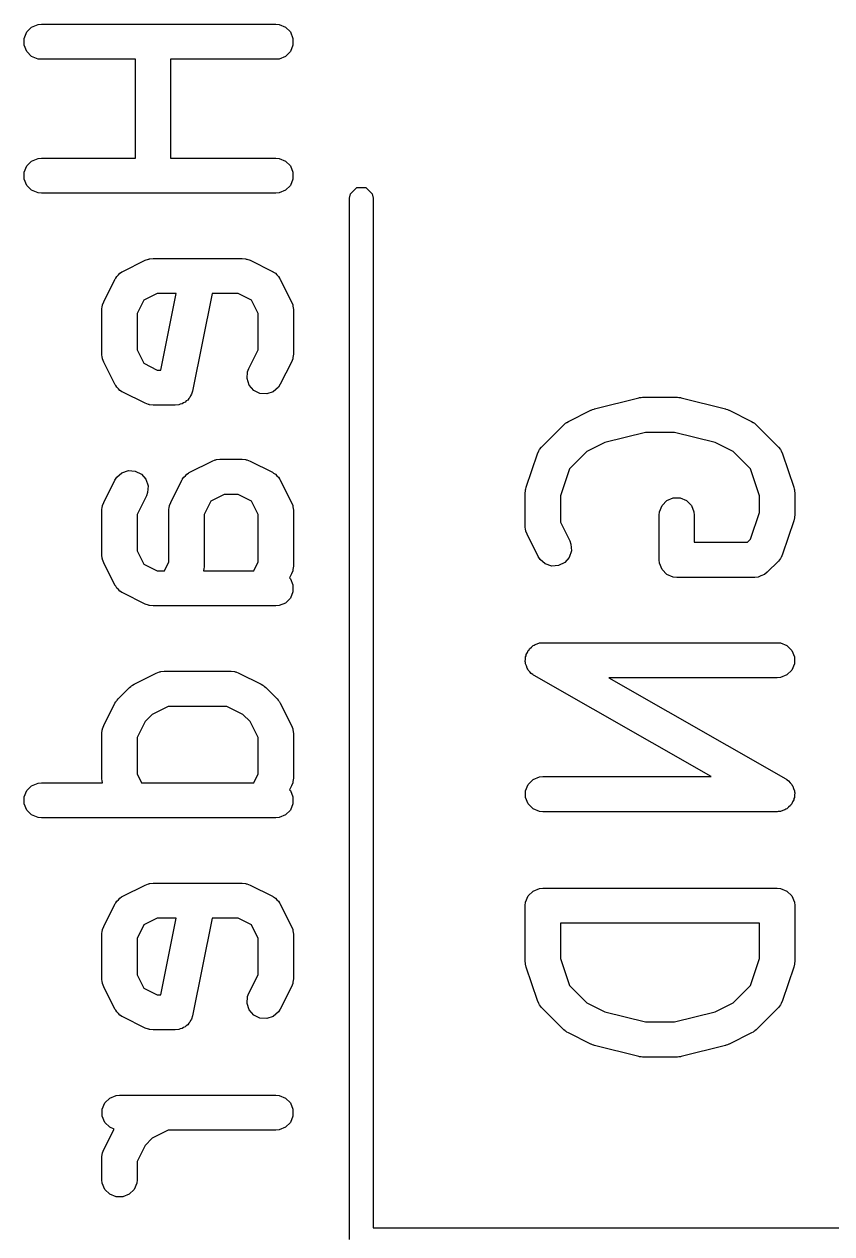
# Model space of a CAD drawing. Header units: inches. Extents: x 0.47 to 2.28, y -2.25 to -0.47.
# Drawn here: x 0.9684 to 1.1041, y -1.749 to -1.5457 of the extents above; entities that cross this region are included whole.
import ezdxf

# ---------------------------------------------------------------- set-up
doc = ezdxf.new("R2010")
doc.units = ezdxf.units.IN
doc.header["$MEASUREMENT"] = 0
doc.layers.add('B.Silkscreen', color=31, linetype='CONTINUOUS', true_color=0xe8b2a7)

msp = doc.modelspace()

# ---------------------------------------------------------------- linework, layer by layer
at = {"layer": 'B.Silkscreen', "linetype": 'CONTINUOUS'}
for p, q in [((0.9688, -1.54705), (0.96961, -1.54624)), ((0.96961, -1.54624), (0.97068, -1.5458)), ((0.97068, -1.5458), (0.97125, -1.54574)), ((0.97125, -1.54574), (1.01062, -1.54574)), ((1.01062, -1.54574), (1.0112, -1.5458)), ((1.0112, -1.5458), (1.01226, -1.54624)), ((1.01226, -1.54624), (1.01308, -1.54705)), ((0.96836, -1.54812), (0.9688, -1.54705)), ((0.96836, -1.54927), (0.96836, -1.54812)), ((1.01308, -1.54705), (1.01352, -1.54812)), ((1.01352, -1.54812), (1.01352, -1.54927)), ((0.9688, -1.55033), (0.96836, -1.54927)), ((0.96961, -1.55115), (0.9688, -1.55033)), ((1.01308, -1.55033), (1.01226, -1.55115)), ((1.01352, -1.54927), (1.01308, -1.55033)), ((0.97068, -1.55159), (0.96961, -1.55115)), ((0.97125, -1.55164), (0.97068, -1.55159)), ((0.98705, -1.55164), (0.97125, -1.55164)), ((0.98705, -1.56824), (0.98705, -1.55164)), ((1.01062, -1.55164), (0.99295, -1.55164)), ((0.99295, -1.55164), (0.99295, -1.56824)), ((1.0112, -1.55159), (1.01062, -1.55164)), ((1.01226, -1.55115), (1.0112, -1.55159)), ((0.9688, -1.56955), (0.96961, -1.56873)), ((0.96961, -1.56873), (0.97068, -1.56829)), ((0.97068, -1.56829), (0.97125, -1.56824)), ((0.97125, -1.56824), (0.98705, -1.56824)), ((0.99295, -1.56824), (1.01062, -1.56824)), ((1.01062, -1.56824), (1.0112, -1.56829)), ((1.0112, -1.56829), (1.01226, -1.56873)), ((1.01226, -1.56873), (1.01308, -1.56955)), ((0.96836, -1.57061), (0.9688, -1.56955)), ((0.96836, -1.57177), (0.96836, -1.57061)), ((1.01308, -1.56955), (1.01352, -1.57061)), ((1.01352, -1.57061), (1.01352, -1.57177)), ((0.9688, -1.57283), (0.96836, -1.57177)), ((0.96961, -1.57364), (0.9688, -1.57283)), ((1.01308, -1.57283), (1.01226, -1.57364)), ((1.01352, -1.57177), (1.01308, -1.57283)), ((1.02318, -1.57425), (1.02425, -1.57318)), ((1.02425, -1.57318), (1.02575, -1.57318)), ((1.02575, -1.57318), (1.02682, -1.57425)), ((0.97068, -1.57409), (0.96961, -1.57364)), ((0.97125, -1.57414), (0.97068, -1.57409)), ((1.01062, -1.57414), (0.97125, -1.57414)), ((1.0112, -1.57409), (1.01062, -1.57414)), ((1.01226, -1.57364), (1.0112, -1.57409)), ((1.02303, -1.575), (1.02318, -1.57425)), ((1.02303, -1.75), (1.02303, -1.575)), ((1.02682, -1.57425), (1.02697, -1.575)), ((1.02697, -1.575), (1.02697, -1.74803)), ((0.98493, -1.5873), (0.98868, -1.58542)), ((0.98868, -1.58542), (0.98922, -1.58521)), ((0.98922, -1.58521), (0.98933, -1.58521)), ((0.98933, -1.58521), (0.98942, -1.58517)), ((0.98942, -1.58517), (0.99, -1.58511)), ((0.99, -1.58511), (1.005, -1.58511)), ((1.005, -1.58511), (1.00557, -1.58517)), ((1.00557, -1.58517), (1.00567, -1.58521)), ((1.00567, -1.58521), (1.00578, -1.58521)), ((1.00578, -1.58521), (1.00632, -1.58542)), ((1.00632, -1.58542), (1.01007, -1.5873)), ((0.98444, -1.5876), (0.98473, -1.58742)), ((0.98473, -1.58742), (0.98479, -1.58737)), ((0.98479, -1.58737), (0.98483, -1.58736)), ((0.98483, -1.58736), (0.98493, -1.5873)), ((1.01007, -1.5873), (1.01016, -1.58736)), ((1.01016, -1.58736), (1.01021, -1.58737)), ((1.01021, -1.58737), (1.01027, -1.58742)), ((1.01027, -1.58742), (1.01056, -1.5876)), ((0.98174, -1.59237), (0.98361, -1.58862)), ((0.98361, -1.58862), (0.98367, -1.58852)), ((0.98367, -1.58852), (0.98369, -1.58847)), ((0.98369, -1.58847), (0.98373, -1.58842)), ((0.98373, -1.58842), (0.98392, -1.58813)), ((0.98392, -1.58813), (0.9842, -1.58788)), ((0.9842, -1.58788), (0.98444, -1.5876)), ((1.01056, -1.5876), (1.0108, -1.58788)), ((1.0108, -1.58788), (1.01108, -1.58813)), ((1.01108, -1.58813), (1.01126, -1.58842)), ((1.01126, -1.58842), (1.01131, -1.58847)), ((1.01131, -1.58847), (1.01133, -1.58852)), ((1.01133, -1.58852), (1.01139, -1.58862)), ((1.01139, -1.58862), (1.01326, -1.59237)), ((0.9907, -1.59101), (0.98845, -1.59214)), ((0.9939, -1.59101), (0.9907, -1.59101)), ((0.99133, -1.60386), (0.9939, -1.59101)), ((0.99992, -1.59101), (0.99665, -1.60739)), ((1.0043, -1.59101), (0.99992, -1.59101)), ((1.00655, -1.59214), (1.0043, -1.59101)), ((0.98142, -1.59369), (0.98148, -1.59311)), ((0.98142, -1.60119), (0.98142, -1.59369)), ((0.98148, -1.59311), (0.98152, -1.59301)), ((0.98152, -1.59301), (0.98153, -1.59291)), ((0.98153, -1.59291), (0.98174, -1.59237)), ((0.98845, -1.59214), (0.98733, -1.59438)), ((1.00767, -1.59438), (1.00655, -1.59214)), ((1.01326, -1.59237), (1.01347, -1.59291)), ((1.01347, -1.59291), (1.01348, -1.59301)), ((1.01348, -1.59301), (1.01352, -1.59311)), ((1.01352, -1.59311), (1.01358, -1.59369)), ((1.01358, -1.59369), (1.01358, -1.60119)), ((0.98733, -1.59438), (0.98733, -1.60049)), ((1.00767, -1.60049), (1.00767, -1.59438)), ((0.98148, -1.60176), (0.98142, -1.60119)), ((0.98152, -1.60186), (0.98148, -1.60176)), ((0.98733, -1.60049), (0.98845, -1.60273)), ((1.00611, -1.60361), (1.00767, -1.60049)), ((1.01352, -1.60176), (1.01348, -1.60186)), ((1.01358, -1.60119), (1.01352, -1.60176)), ((0.98153, -1.60197), (0.98152, -1.60186)), ((0.98174, -1.60251), (0.98153, -1.60197)), ((0.98361, -1.60626), (0.98174, -1.60251)), ((0.98845, -1.60273), (0.9907, -1.60386)), ((1.0059, -1.60416), (1.00611, -1.60361)), ((1.01326, -1.60251), (1.01139, -1.60626)), ((1.01347, -1.60197), (1.01326, -1.60251)), ((1.01348, -1.60186), (1.01347, -1.60197)), ((0.9907, -1.60386), (0.99133, -1.60386)), ((1.00582, -1.6053), (1.0059, -1.60416)), ((1.00618, -1.6064), (1.00582, -1.6053)), ((0.98367, -1.60635), (0.98361, -1.60626)), ((0.98369, -1.6064), (0.98367, -1.60635)), ((0.98373, -1.60645), (0.98369, -1.6064)), ((0.98392, -1.60675), (0.98373, -1.60645)), ((0.9842, -1.60699), (0.98392, -1.60675)), ((0.98444, -1.60727), (0.9842, -1.60699)), ((0.98473, -1.60745), (0.98444, -1.60727)), ((0.98479, -1.6075), (0.98473, -1.60745)), ((0.98483, -1.60752), (0.98479, -1.6075)), ((0.98493, -1.60758), (0.98483, -1.60752)), ((0.98868, -1.60945), (0.98493, -1.60758)), ((0.99665, -1.60739), (0.99648, -1.60794)), ((1.00694, -1.60727), (1.00618, -1.6064)), ((1.00797, -1.60778), (1.00694, -1.60727)), ((1.00912, -1.60786), (1.00797, -1.60778)), ((1.01021, -1.6075), (1.00912, -1.60786)), ((1.01108, -1.60675), (1.01021, -1.6075)), ((1.01139, -1.60626), (1.01108, -1.60675)), ((0.98922, -1.60966), (0.98868, -1.60945)), ((0.98933, -1.60967), (0.98922, -1.60966)), ((0.98942, -1.60971), (0.98933, -1.60967)), ((0.99, -1.60976), (0.98942, -1.60971)), ((0.99375, -1.60976), (0.99, -1.60976)), ((0.99433, -1.60971), (0.99375, -1.60976)), ((0.99375, -1.60976), (0.99375, -1.60976)), ((0.99459, -1.6096), (0.99433, -1.60971)), ((0.99488, -1.60954), (0.99459, -1.6096)), ((0.99512, -1.60938), (0.99488, -1.60954)), ((0.99539, -1.60926), (0.99512, -1.60938)), ((0.99559, -1.60906), (0.99539, -1.60926)), ((0.99584, -1.6089), (0.99559, -1.60906)), ((0.996, -1.60866), (0.99584, -1.6089)), ((0.99621, -1.60845), (0.996, -1.60866)), ((0.99632, -1.60818), (0.99621, -1.60845)), ((0.99648, -1.60794), (0.99632, -1.60818)), ((1.06416, -1.61039), (1.07166, -1.60852)), ((1.07166, -1.60852), (1.07176, -1.6085)), ((1.07176, -1.6085), (1.0718, -1.60849)), ((1.0718, -1.60849), (1.07202, -1.60847)), ((1.07202, -1.60847), (1.07223, -1.60844)), ((1.07223, -1.60844), (1.07228, -1.60844)), ((1.07228, -1.60844), (1.07238, -1.60843)), ((1.07238, -1.60843), (1.078, -1.60843)), ((1.078, -1.60843), (1.0781, -1.60844)), ((1.0781, -1.60844), (1.07815, -1.60844)), ((1.07815, -1.60844), (1.07836, -1.60847)), ((1.07836, -1.60847), (1.07858, -1.60849)), ((1.07858, -1.60849), (1.07862, -1.6085)), ((1.07862, -1.6085), (1.07872, -1.60852)), ((1.07872, -1.60852), (1.08622, -1.61039)), ((1.05981, -1.61249), (1.06356, -1.61062)), ((1.06356, -1.61062), (1.0636, -1.6106)), ((1.0636, -1.6106), (1.06362, -1.61059)), ((1.06362, -1.61059), (1.06386, -1.6105)), ((1.06386, -1.6105), (1.0641, -1.61041)), ((1.0641, -1.61041), (1.06412, -1.61041)), ((1.06412, -1.61041), (1.06416, -1.61039)), ((1.08622, -1.61039), (1.08626, -1.61041)), ((1.08626, -1.61041), (1.08628, -1.61041)), ((1.08628, -1.61041), (1.08652, -1.6105)), ((1.08652, -1.6105), (1.08676, -1.61059)), ((1.08676, -1.61059), (1.08678, -1.6106)), ((1.08678, -1.6106), (1.08682, -1.61062)), ((1.08682, -1.61062), (1.09057, -1.61249)), ((1.05529, -1.6168), (1.05904, -1.61305)), ((1.05904, -1.61305), (1.05927, -1.61286)), ((1.05927, -1.61286), (1.05932, -1.6128)), ((1.05932, -1.6128), (1.05941, -1.61275)), ((1.05941, -1.61275), (1.05949, -1.61268)), ((1.05949, -1.61268), (1.05956, -1.61265)), ((1.05956, -1.61265), (1.05981, -1.61249)), ((1.09057, -1.61249), (1.09082, -1.61265)), ((1.09082, -1.61265), (1.09089, -1.61268)), ((1.09089, -1.61268), (1.09097, -1.61275)), ((1.09097, -1.61275), (1.09106, -1.6128)), ((1.09106, -1.6128), (1.09111, -1.61286)), ((1.09111, -1.61286), (1.09134, -1.61305)), ((1.09134, -1.61305), (1.09509, -1.6168)), ((1.06591, -1.61604), (1.06288, -1.61756)), ((1.07274, -1.61434), (1.06591, -1.61604)), ((1.07764, -1.61434), (1.07274, -1.61434)), ((1.08447, -1.61604), (1.07764, -1.61434)), ((1.0875, -1.61756), (1.08447, -1.61604)), ((1.0527, -1.62357), (1.05458, -1.61795)), ((1.05458, -1.61795), (1.05481, -1.61742)), ((1.05481, -1.61742), (1.05488, -1.61734)), ((1.05488, -1.61734), (1.05492, -1.61724)), ((1.05492, -1.61724), (1.05529, -1.6168)), ((1.06288, -1.61756), (1.05996, -1.62048)), ((1.09042, -1.62048), (1.0875, -1.61756)), ((1.09509, -1.6168), (1.09546, -1.61724)), ((1.09546, -1.61724), (1.0955, -1.61734)), ((1.0955, -1.61734), (1.09557, -1.61742)), ((1.09557, -1.61742), (1.0958, -1.61795)), ((1.0958, -1.61795), (1.09768, -1.62357)), ((0.99618, -1.62104), (0.99993, -1.61917)), ((0.99993, -1.61917), (1.00047, -1.61896)), ((1.00047, -1.61896), (1.00057, -1.61895)), ((1.00057, -1.61895), (1.00067, -1.61891)), ((1.00067, -1.61891), (1.00125, -1.61886)), ((1.00125, -1.61886), (1.005, -1.61886)), ((1.005, -1.61886), (1.00557, -1.61891)), ((1.00557, -1.61891), (1.00567, -1.61895)), ((1.00567, -1.61895), (1.00578, -1.61896)), ((1.00578, -1.61896), (1.00632, -1.61917)), ((1.00632, -1.61917), (1.01007, -1.62104)), ((0.98361, -1.62236), (0.98392, -1.62187)), ((0.98392, -1.62187), (0.98479, -1.62112)), ((0.98479, -1.62112), (0.98588, -1.62075)), ((0.98588, -1.62075), (0.98703, -1.62083)), ((0.98703, -1.62083), (0.98806, -1.62135)), ((0.98806, -1.62135), (0.98882, -1.62222)), ((0.99498, -1.62216), (0.99517, -1.62187)), ((0.99517, -1.62187), (0.99545, -1.62163)), ((0.99545, -1.62163), (0.99569, -1.62135)), ((0.99569, -1.62135), (0.99598, -1.62117)), ((0.99598, -1.62117), (0.99604, -1.62112)), ((0.99604, -1.62112), (0.99608, -1.6211)), ((0.99608, -1.6211), (0.99618, -1.62104)), ((1.01007, -1.62104), (1.01016, -1.6211)), ((1.01016, -1.6211), (1.01021, -1.62112)), ((1.01021, -1.62112), (1.01027, -1.62117)), ((1.01027, -1.62117), (1.01056, -1.62135)), ((1.01056, -1.62135), (1.0108, -1.62163)), ((1.0108, -1.62163), (1.01108, -1.62187)), ((1.01108, -1.62187), (1.01126, -1.62216)), ((1.05996, -1.62048), (1.05846, -1.62499)), ((1.09192, -1.62499), (1.09042, -1.62048)), ((0.98174, -1.62611), (0.98361, -1.62236)), ((0.98882, -1.62222), (0.98918, -1.62331)), ((0.98918, -1.62331), (0.9891, -1.62446)), ((0.99298, -1.62611), (0.99486, -1.62236)), ((0.99486, -1.62236), (0.99492, -1.62227)), ((0.99492, -1.62227), (0.99493, -1.62222)), ((0.99493, -1.62222), (0.99498, -1.62216)), ((1.01126, -1.62216), (1.01131, -1.62222)), ((1.01131, -1.62222), (1.01133, -1.62227)), ((1.01133, -1.62227), (1.01139, -1.62236)), ((1.01139, -1.62236), (1.01326, -1.62611)), ((1.05258, -1.62414), (1.0526, -1.62404)), ((1.05258, -1.62422), (1.05258, -1.62414)), ((1.0526, -1.62404), (1.05261, -1.62393)), ((1.05261, -1.62393), (1.05264, -1.62386)), ((1.05264, -1.62386), (1.0527, -1.62357)), ((1.09768, -1.62357), (1.09774, -1.62386)), ((1.09774, -1.62386), (1.09777, -1.62393)), ((1.09777, -1.62393), (1.09778, -1.62404)), ((1.09778, -1.62404), (1.0978, -1.62414)), ((1.0978, -1.62414), (1.0978, -1.62422)), ((0.98153, -1.62665), (0.98174, -1.62611)), ((0.98889, -1.625), (0.98733, -1.62813)), ((0.9891, -1.62446), (0.98889, -1.625)), ((0.99278, -1.62665), (0.99298, -1.62611)), ((0.9997, -1.62588), (0.99858, -1.62813)), ((1.00195, -1.62476), (0.9997, -1.62588)), ((1.0043, -1.62476), (1.00195, -1.62476)), ((1.00655, -1.62588), (1.0043, -1.62476)), ((1.00767, -1.62813), (1.00655, -1.62588)), ((1.01326, -1.62611), (1.01347, -1.62665)), ((1.05255, -1.62451), (1.05258, -1.62422)), ((1.05255, -1.63013), (1.05255, -1.62451)), ((1.05846, -1.62499), (1.05846, -1.62943)), ((1.07555, -1.62662), (1.07636, -1.6258)), ((1.07636, -1.6258), (1.07743, -1.62536)), ((1.07743, -1.62536), (1.07858, -1.62536)), ((1.07858, -1.62536), (1.07964, -1.6258)), ((1.07964, -1.6258), (1.08046, -1.62662)), ((1.09192, -1.62778), (1.09192, -1.62499)), ((1.0978, -1.62422), (1.09783, -1.62451)), ((1.09783, -1.62451), (1.09783, -1.62826)), ((0.98142, -1.62743), (0.98148, -1.62686)), ((0.98142, -1.63493), (0.98142, -1.62743)), ((0.98148, -1.62686), (0.98152, -1.62676)), ((0.98152, -1.62676), (0.98153, -1.62665)), ((0.98733, -1.62813), (0.98733, -1.63423)), ((0.99267, -1.62743), (0.99273, -1.62686)), ((0.99267, -1.63611), (0.99267, -1.62743)), ((0.99273, -1.62686), (0.99277, -1.62676)), ((0.99277, -1.62676), (0.99278, -1.62665)), ((0.99858, -1.62813), (0.99858, -1.63681)), ((1.00767, -1.63611), (1.00767, -1.62813)), ((1.01347, -1.62665), (1.01348, -1.62676)), ((1.01348, -1.62676), (1.01352, -1.62686)), ((1.01352, -1.62686), (1.01358, -1.62743)), ((1.01358, -1.62743), (1.01358, -1.63681)), ((1.07505, -1.62826), (1.07511, -1.62768)), ((1.07511, -1.62768), (1.07555, -1.62662)), ((1.08046, -1.62662), (1.0809, -1.62768)), ((1.0809, -1.62768), (1.08095, -1.62826)), ((1.09042, -1.63229), (1.09192, -1.62778)), ((1.05261, -1.63071), (1.05255, -1.63013)), ((1.05846, -1.62943), (1.06002, -1.63256)), ((1.07505, -1.63576), (1.07505, -1.62826)), ((1.08095, -1.62826), (1.08095, -1.6328)), ((1.09768, -1.62919), (1.0958, -1.63482)), ((1.09774, -1.62891), (1.09768, -1.62919)), ((1.09777, -1.62883), (1.09774, -1.62891)), ((1.09778, -1.62873), (1.09777, -1.62883)), ((1.0978, -1.62863), (1.09778, -1.62873)), ((1.09783, -1.62826), (1.0978, -1.62855)), ((1.0978, -1.62855), (1.0978, -1.62863)), ((1.05265, -1.63081), (1.05261, -1.63071)), ((1.05266, -1.63091), (1.05265, -1.63081)), ((1.05286, -1.63145), (1.05266, -1.63091)), ((1.05474, -1.6352), (1.05286, -1.63145)), ((1.0899, -1.6328), (1.09042, -1.63229)), ((0.98733, -1.63423), (0.98845, -1.63648)), ((1.06031, -1.63425), (1.05994, -1.63534)), ((1.06002, -1.63256), (1.06023, -1.6331)), ((1.06023, -1.6331), (1.06031, -1.63425)), ((1.08095, -1.6328), (1.0899, -1.6328)), ((0.98148, -1.63551), (0.98142, -1.63493)), ((0.98152, -1.63561), (0.98148, -1.63551)), ((0.98153, -1.63571), (0.98152, -1.63561)), ((0.98174, -1.63625), (0.98153, -1.63571)), ((0.98361, -1.64), (0.98174, -1.63625)), ((0.99192, -1.6376), (0.99267, -1.63611)), ((1.00692, -1.6376), (1.00767, -1.63611)), ((1.05505, -1.63569), (1.05474, -1.6352)), ((1.05592, -1.63645), (1.05505, -1.63569)), ((1.05919, -1.63621), (1.05816, -1.63673)), ((1.05994, -1.63534), (1.05919, -1.63621)), ((1.07511, -1.63633), (1.07505, -1.63576)), ((1.07555, -1.6374), (1.07511, -1.63633)), ((1.07511, -1.63633), (1.07511, -1.63633)), ((1.09509, -1.63597), (1.09321, -1.63784)), ((1.09546, -1.63552), (1.09509, -1.63597)), ((1.0955, -1.63542), (1.09546, -1.63552)), ((1.09557, -1.63534), (1.0955, -1.63542)), ((1.0958, -1.63482), (1.09557, -1.63534)), ((0.98845, -1.63648), (0.9907, -1.6376)), ((0.9907, -1.6376), (0.99192, -1.6376)), ((0.99848, -1.63748), (0.99847, -1.63759)), ((0.99847, -1.63759), (0.99847, -1.6376)), ((0.99847, -1.6376), (1.00692, -1.6376)), ((0.99852, -1.63738), (0.99848, -1.63748)), ((0.99858, -1.63681), (0.99852, -1.63738)), ((1.01326, -1.63813), (1.01294, -1.63878)), ((1.01347, -1.63759), (1.01326, -1.63813)), ((1.01348, -1.63748), (1.01347, -1.63759)), ((1.01352, -1.63738), (1.01348, -1.63748)), ((1.01358, -1.63681), (1.01352, -1.63738)), ((1.05701, -1.63681), (1.05592, -1.63645)), ((1.05816, -1.63673), (1.05701, -1.63681)), ((1.07636, -1.63821), (1.07555, -1.6374)), ((1.07743, -1.63865), (1.07636, -1.63821)), ((1.09277, -1.63821), (1.09214, -1.63847)), ((1.09321, -1.63784), (1.09277, -1.63821)), ((0.98367, -1.6401), (0.98361, -1.64)), ((0.98369, -1.64014), (0.98367, -1.6401)), ((0.98373, -1.6402), (0.98369, -1.64014)), ((0.98392, -1.64049), (0.98373, -1.6402)), ((1.01294, -1.63878), (1.01308, -1.63892)), ((1.01308, -1.63892), (1.01352, -1.63998)), ((1.01352, -1.63998), (1.01352, -1.64113)), ((1.078, -1.63871), (1.07743, -1.63865)), ((1.09113, -1.63871), (1.078, -1.63871)), ((1.0917, -1.63865), (1.09113, -1.63871)), ((1.09214, -1.63847), (1.0917, -1.63865)), ((0.9842, -1.64073), (0.98392, -1.64049)), ((0.98444, -1.64101), (0.9842, -1.64073)), ((0.98473, -1.6412), (0.98444, -1.64101)), ((0.98479, -1.64125), (0.98473, -1.6412)), ((0.98483, -1.64126), (0.98479, -1.64125)), ((0.98493, -1.64132), (0.98483, -1.64126)), ((0.98868, -1.6432), (0.98493, -1.64132)), ((1.01308, -1.6422), (1.01226, -1.64301)), ((1.01352, -1.64113), (1.01308, -1.6422)), ((0.98922, -1.6434), (0.98868, -1.6432)), ((0.98933, -1.64341), (0.98922, -1.6434)), ((0.98942, -1.64345), (0.98933, -1.64341)), ((0.99, -1.64351), (0.98942, -1.64345)), ((1.01062, -1.64351), (0.99, -1.64351)), ((1.0112, -1.64345), (1.01062, -1.64351)), ((1.01226, -1.64301), (1.0112, -1.64345)), ((1.05328, -1.65069), (1.05359, -1.65045)), ((1.05359, -1.65045), (1.05386, -1.65017)), ((1.05386, -1.65017), (1.05404, -1.6501)), ((1.05404, -1.6501), (1.05419, -1.64999)), ((1.05419, -1.64999), (1.05457, -1.64988)), ((1.05457, -1.64988), (1.05493, -1.64973)), ((1.05493, -1.64973), (1.05522, -1.6497)), ((1.05522, -1.6497), (1.0553, -1.64968)), ((1.0553, -1.64968), (1.05536, -1.64969)), ((1.05536, -1.64969), (1.0555, -1.64968)), ((1.0555, -1.64968), (1.09487, -1.64968)), ((1.09487, -1.64968), (1.09545, -1.64973)), ((1.09545, -1.64973), (1.09652, -1.65017)), ((1.09652, -1.65017), (1.09733, -1.65099)), ((1.05256, -1.65284), (1.05261, -1.65245)), ((1.05261, -1.65205), (1.05268, -1.65188)), ((1.05261, -1.65245), (1.05261, -1.65205)), ((1.05268, -1.65188), (1.0527, -1.65169)), ((1.0527, -1.65169), (1.0529, -1.65135)), ((1.0529, -1.65135), (1.05305, -1.65099)), ((1.05305, -1.65099), (1.05318, -1.65086)), ((1.05318, -1.65086), (1.05328, -1.65069)), ((1.09733, -1.65099), (1.09777, -1.65205)), ((1.09777, -1.65205), (1.09777, -1.65321)), ((0.99055, -1.65479), (0.9911, -1.65458)), ((0.9911, -1.65458), (0.9912, -1.65457)), ((0.9912, -1.65457), (0.9913, -1.65453)), ((0.9913, -1.65453), (0.99188, -1.65448)), ((0.99188, -1.65448), (1.00312, -1.65448)), ((1.00312, -1.65448), (1.0037, -1.65453)), ((1.0037, -1.65453), (1.0038, -1.65457)), ((1.0038, -1.65457), (1.0039, -1.65458)), ((1.0039, -1.65458), (1.00444, -1.65479)), ((1.05261, -1.65302), (1.05256, -1.65284)), ((1.05261, -1.65321), (1.05261, -1.65302)), ((1.05276, -1.65357), (1.05261, -1.65321)), ((1.05286, -1.65395), (1.05276, -1.65357)), ((1.05298, -1.6541), (1.05286, -1.65395)), ((1.05305, -1.65427), (1.05298, -1.6541)), ((1.05333, -1.65455), (1.05305, -1.65427)), ((1.05357, -1.65486), (1.05333, -1.65455)), ((1.09733, -1.65427), (1.09652, -1.65508)), ((1.09777, -1.65321), (1.09733, -1.65427)), ((0.98656, -1.65682), (0.98681, -1.65666)), ((0.98681, -1.65666), (0.99055, -1.65479)), ((1.00444, -1.65479), (1.00819, -1.65666)), ((1.00819, -1.65666), (1.00844, -1.65682)), ((1.05381, -1.65503), (1.05357, -1.65486)), ((1.05386, -1.65508), (1.05381, -1.65503)), ((1.05392, -1.65511), (1.05386, -1.65508)), ((1.05404, -1.65519), (1.05392, -1.65511)), ((1.08376, -1.67217), (1.05404, -1.65519)), ((1.09487, -1.65558), (1.06662, -1.65558)), ((1.06662, -1.65558), (1.09634, -1.67256)), ((1.09545, -1.65553), (1.09487, -1.65558)), ((1.09652, -1.65508), (1.09545, -1.65553)), ((0.98416, -1.65909), (0.98604, -1.65722)), ((0.98604, -1.65722), (0.98626, -1.65703)), ((0.98626, -1.65703), (0.98632, -1.65697)), ((0.98632, -1.65697), (0.9864, -1.65691)), ((0.9864, -1.65691), (0.98649, -1.65685)), ((0.98649, -1.65685), (0.98656, -1.65682)), ((1.00844, -1.65682), (1.00851, -1.65685)), ((1.00851, -1.65685), (1.00859, -1.65691)), ((1.00859, -1.65691), (1.00868, -1.65697)), ((1.00868, -1.65697), (1.00873, -1.65703)), ((1.00873, -1.65703), (1.00896, -1.65722)), ((1.00896, -1.65722), (1.01084, -1.65909)), ((0.98174, -1.66361), (0.98361, -1.65986)), ((0.98361, -1.65986), (0.98377, -1.65961)), ((0.98377, -1.65961), (0.9838, -1.65954)), ((0.9838, -1.65954), (0.98386, -1.65946)), ((0.98386, -1.65946), (0.98392, -1.65937)), ((0.98392, -1.65937), (0.98398, -1.65932)), ((0.98398, -1.65932), (0.98416, -1.65909)), ((0.99257, -1.66038), (0.98987, -1.66173)), ((1.00243, -1.66038), (0.99257, -1.66038)), ((1.00512, -1.66173), (1.00243, -1.66038)), ((1.01084, -1.65909), (1.01102, -1.65932)), ((1.01102, -1.65932), (1.01108, -1.65937)), ((1.01108, -1.65937), (1.01114, -1.65946)), ((1.01114, -1.65946), (1.0112, -1.65954)), ((1.0112, -1.65954), (1.01123, -1.65961)), ((1.01123, -1.65961), (1.01139, -1.65986)), ((1.01139, -1.65986), (1.01326, -1.66361)), ((0.98987, -1.66173), (0.98868, -1.66293)), ((1.00632, -1.66293), (1.00512, -1.66173)), ((0.98142, -1.66493), (0.98148, -1.66435)), ((0.98148, -1.66435), (0.98152, -1.66425)), ((0.98152, -1.66425), (0.98153, -1.66415)), ((0.98153, -1.66415), (0.98174, -1.66361)), ((0.98868, -1.66293), (0.98733, -1.66562)), ((1.00767, -1.66562), (1.00632, -1.66293)), ((1.01326, -1.66361), (1.01347, -1.66415)), ((1.01347, -1.66415), (1.01348, -1.66425)), ((1.01348, -1.66425), (1.01352, -1.66435)), ((1.01352, -1.66435), (1.01358, -1.66493)), ((0.98142, -1.67243), (0.98142, -1.66493)), ((0.98733, -1.66562), (0.98733, -1.67173)), ((1.00767, -1.67173), (1.00767, -1.66562)), ((1.01358, -1.66493), (1.01358, -1.67243)), ((0.98148, -1.673), (0.98142, -1.67243)), ((0.98733, -1.67173), (0.98808, -1.67322)), ((1.00692, -1.67322), (1.00767, -1.67173)), ((1.01358, -1.67243), (1.01352, -1.673)), ((1.05305, -1.67349), (1.05386, -1.67267)), ((1.05386, -1.67267), (1.05493, -1.67223)), ((1.05493, -1.67223), (1.0555, -1.67217)), ((1.0555, -1.67217), (1.08376, -1.67217)), ((1.09634, -1.67256), (1.09646, -1.67265)), ((1.09646, -1.67265), (1.09652, -1.67267)), ((1.09652, -1.67267), (1.09657, -1.67273)), ((1.09657, -1.67273), (1.09681, -1.6729)), ((1.09681, -1.6729), (1.09705, -1.67321)), ((0.96836, -1.6756), (0.9688, -1.67454)), ((0.9688, -1.67454), (0.96961, -1.67372)), ((0.96961, -1.67372), (0.97068, -1.67328)), ((0.97068, -1.67328), (0.97125, -1.67322)), ((0.97125, -1.67322), (0.98153, -1.67322)), ((0.98152, -1.6731), (0.98148, -1.673)), ((0.98153, -1.67321), (0.98152, -1.6731)), ((0.98153, -1.67322), (0.98153, -1.67321)), ((0.98808, -1.67322), (1.00692, -1.67322)), ((1.01326, -1.67375), (1.01294, -1.6744)), ((1.01294, -1.6744), (1.01308, -1.67454)), ((1.01308, -1.67454), (1.01352, -1.6756)), ((1.01347, -1.67321), (1.01326, -1.67375)), ((1.01348, -1.6731), (1.01347, -1.67321)), ((1.01352, -1.673), (1.01348, -1.6731)), ((1.05261, -1.67455), (1.05305, -1.67349)), ((1.05261, -1.6757), (1.05261, -1.67455)), ((1.09705, -1.67321), (1.09733, -1.67349)), ((1.09733, -1.67349), (1.0974, -1.67366)), ((1.0974, -1.67366), (1.09752, -1.67381)), ((1.09752, -1.67381), (1.09762, -1.67419)), ((1.09762, -1.67419), (1.09777, -1.67455)), ((1.09777, -1.67455), (1.09777, -1.67474)), ((1.09777, -1.67474), (1.09782, -1.67492)), ((1.09782, -1.67492), (1.09777, -1.67531)), ((0.96836, -1.67675), (0.96836, -1.6756)), ((0.9688, -1.67782), (0.96836, -1.67675)), ((1.01352, -1.67675), (1.01308, -1.67782)), ((1.01352, -1.6756), (1.01352, -1.67675)), ((1.05305, -1.67677), (1.05261, -1.6757)), ((1.05386, -1.67758), (1.05305, -1.67677)), ((1.0972, -1.6769), (1.0971, -1.67706)), ((1.09733, -1.67677), (1.0972, -1.6769)), ((1.09748, -1.6764), (1.09733, -1.67677)), ((1.09768, -1.67606), (1.09748, -1.6764)), ((1.0977, -1.67588), (1.09768, -1.67606)), ((1.09777, -1.6757), (1.0977, -1.67588)), ((1.09777, -1.67531), (1.09777, -1.6757)), ((0.96961, -1.67863), (0.9688, -1.67782)), ((0.97068, -1.67907), (0.96961, -1.67863)), ((1.01226, -1.67863), (1.0112, -1.67907)), ((1.01308, -1.67782), (1.01226, -1.67863)), ((1.05493, -1.67802), (1.05386, -1.67758)), ((1.0555, -1.67808), (1.05493, -1.67802)), ((1.09487, -1.67808), (1.0555, -1.67808)), ((1.09502, -1.67806), (1.09487, -1.67808)), ((1.09508, -1.67807), (1.09502, -1.67806)), ((1.09516, -1.67805), (1.09508, -1.67807)), ((1.09545, -1.67802), (1.09516, -1.67805)), ((1.09581, -1.67787), (1.09545, -1.67802)), ((1.09619, -1.67777), (1.09581, -1.67787)), ((1.09634, -1.67765), (1.09619, -1.67777)), ((1.09652, -1.67758), (1.09634, -1.67765)), ((1.09679, -1.6773), (1.09652, -1.67758)), ((1.0971, -1.67706), (1.09679, -1.6773)), ((0.97125, -1.67913), (0.97068, -1.67907)), ((1.01062, -1.67913), (0.97125, -1.67913)), ((1.0112, -1.67907), (1.01062, -1.67913)), ((0.98493, -1.69228), (0.98868, -1.69041)), ((0.98868, -1.69041), (0.98922, -1.6902)), ((0.98922, -1.6902), (0.98933, -1.69019)), ((0.98933, -1.69019), (0.98942, -1.69015)), ((0.98942, -1.69015), (0.99, -1.6901)), ((0.99, -1.6901), (1.005, -1.6901)), ((1.005, -1.6901), (1.00557, -1.69015)), ((1.00557, -1.69015), (1.00567, -1.69019)), ((1.00567, -1.69019), (1.00578, -1.6902)), ((1.00578, -1.6902), (1.00632, -1.69041)), ((1.00632, -1.69041), (1.01007, -1.69228)), ((1.05386, -1.69142), (1.05493, -1.69098)), ((1.05493, -1.69098), (1.0555, -1.69092)), ((1.0555, -1.69092), (1.09487, -1.69092)), ((1.09487, -1.69092), (1.09545, -1.69098)), ((1.09545, -1.69098), (1.09652, -1.69142)), ((0.98373, -1.6934), (0.98392, -1.69311)), ((0.98392, -1.69311), (0.9842, -1.69287)), ((0.9842, -1.69287), (0.98444, -1.69259)), ((0.98444, -1.69259), (0.98473, -1.69241)), ((0.98473, -1.69241), (0.98479, -1.69236)), ((0.98479, -1.69236), (0.98483, -1.69234)), ((0.98483, -1.69234), (0.98493, -1.69228)), ((1.01007, -1.69228), (1.01016, -1.69234)), ((1.01016, -1.69234), (1.01021, -1.69236)), ((1.01021, -1.69236), (1.01027, -1.69241)), ((1.01027, -1.69241), (1.01056, -1.69259)), ((1.01056, -1.69259), (1.0108, -1.69287)), ((1.0108, -1.69287), (1.01108, -1.69311)), ((1.01108, -1.69311), (1.01126, -1.6934)), ((1.05261, -1.6933), (1.05305, -1.69223)), ((1.05305, -1.69223), (1.05386, -1.69142)), ((1.09652, -1.69142), (1.09733, -1.69223)), ((1.09733, -1.69223), (1.09777, -1.6933)), ((0.98174, -1.69735), (0.98361, -1.6936)), ((0.98361, -1.6936), (0.98367, -1.69351)), ((0.98367, -1.69351), (0.98369, -1.69346)), ((0.98369, -1.69346), (0.98373, -1.6934)), ((1.01126, -1.6934), (1.01131, -1.69346)), ((1.01131, -1.69346), (1.01133, -1.69351)), ((1.01133, -1.69351), (1.01139, -1.6936)), ((1.01139, -1.6936), (1.01326, -1.69735)), ((1.05255, -1.69387), (1.05261, -1.6933)), ((1.05255, -1.70325), (1.05255, -1.69387)), ((1.09777, -1.6933), (1.09783, -1.69387)), ((1.09783, -1.69387), (1.09783, -1.70325)), ((0.98153, -1.69789), (0.98174, -1.69735)), ((0.98845, -1.69712), (0.98733, -1.69937)), ((0.9907, -1.696), (0.98845, -1.69712)), ((0.9939, -1.696), (0.9907, -1.696)), ((0.99133, -1.70884), (0.9939, -1.696)), ((0.99992, -1.696), (0.99665, -1.71238)), ((1.0043, -1.696), (0.99992, -1.696)), ((1.00655, -1.69712), (1.0043, -1.696)), ((1.00767, -1.69937), (1.00655, -1.69712)), ((1.01326, -1.69735), (1.01347, -1.69789)), ((1.09192, -1.69683), (1.05846, -1.69683)), ((1.05846, -1.69683), (1.05846, -1.70277)), ((1.09192, -1.70277), (1.09192, -1.69683)), ((0.98142, -1.69867), (0.98148, -1.6981)), ((0.98142, -1.70617), (0.98142, -1.69867)), ((0.98148, -1.6981), (0.98152, -1.698)), ((0.98152, -1.698), (0.98153, -1.69789)), ((0.98733, -1.69937), (0.98733, -1.70548)), ((1.00767, -1.70548), (1.00767, -1.69937)), ((1.01347, -1.69789), (1.01348, -1.698)), ((1.01348, -1.698), (1.01352, -1.6981)), ((1.01352, -1.6981), (1.01358, -1.69867)), ((1.01358, -1.69867), (1.01358, -1.70617)), ((1.05258, -1.70354), (1.05255, -1.70325)), ((1.05846, -1.70277), (1.05996, -1.70728)), ((1.09042, -1.70728), (1.09192, -1.70277)), ((1.09783, -1.70325), (1.0978, -1.70354)), ((0.98733, -1.70548), (0.98845, -1.70772)), ((1.00611, -1.7086), (1.00767, -1.70548)), ((1.05258, -1.70362), (1.05258, -1.70354)), ((1.0526, -1.70372), (1.05258, -1.70362)), ((1.05261, -1.70382), (1.0526, -1.70372)), ((1.05264, -1.7039), (1.05261, -1.70382)), ((1.0527, -1.70418), (1.05264, -1.7039)), ((1.05458, -1.70981), (1.0527, -1.70418)), ((1.09768, -1.70418), (1.0958, -1.70981)), ((1.09774, -1.7039), (1.09768, -1.70418)), ((1.09777, -1.70382), (1.09774, -1.7039)), ((1.09778, -1.70372), (1.09777, -1.70382)), ((1.0978, -1.70362), (1.09778, -1.70372)), ((1.0978, -1.70354), (1.0978, -1.70362)), ((0.98148, -1.70675), (0.98142, -1.70617)), ((0.98152, -1.70685), (0.98148, -1.70675)), ((0.98153, -1.70695), (0.98152, -1.70685)), ((0.98174, -1.70749), (0.98153, -1.70695)), ((0.98361, -1.71124), (0.98174, -1.70749)), ((1.01326, -1.70749), (1.01139, -1.71124)), ((1.01347, -1.70695), (1.01326, -1.70749)), ((1.01348, -1.70685), (1.01347, -1.70695)), ((1.01352, -1.70675), (1.01348, -1.70685)), ((1.01358, -1.70617), (1.01352, -1.70675)), ((1.05996, -1.70728), (1.06288, -1.71019)), ((1.0875, -1.71019), (1.09042, -1.70728)), ((0.98845, -1.70772), (0.9907, -1.70884)), ((0.9907, -1.70884), (0.99133, -1.70884)), ((1.00582, -1.71029), (1.0059, -1.70914)), ((1.0059, -1.70914), (1.00611, -1.7086)), ((0.98367, -1.71134), (0.98361, -1.71124)), ((0.98369, -1.71138), (0.98367, -1.71134)), ((0.98373, -1.71144), (0.98369, -1.71138)), ((0.98392, -1.71173), (0.98373, -1.71144)), ((1.00618, -1.71138), (1.00582, -1.71029)), ((1.00694, -1.71225), (1.00618, -1.71138)), ((1.01139, -1.71124), (1.01108, -1.71173)), ((1.05481, -1.71033), (1.05458, -1.70981)), ((1.05488, -1.71041), (1.05481, -1.71033)), ((1.05492, -1.71051), (1.05488, -1.71041)), ((1.05529, -1.71096), (1.05492, -1.71051)), ((1.05904, -1.71471), (1.05529, -1.71096)), ((1.06288, -1.71019), (1.06591, -1.71171)), ((1.08447, -1.71171), (1.0875, -1.71019)), ((1.09509, -1.71096), (1.09134, -1.71471)), ((1.09546, -1.71051), (1.09509, -1.71096)), ((1.0955, -1.71041), (1.09546, -1.71051)), ((1.09557, -1.71033), (1.0955, -1.71041)), ((1.0958, -1.70981), (1.09557, -1.71033)), ((0.9842, -1.71197), (0.98392, -1.71173)), ((0.98444, -1.71225), (0.9842, -1.71197)), ((0.98473, -1.71244), (0.98444, -1.71225)), ((0.98479, -1.71249), (0.98473, -1.71244)), ((0.98483, -1.7125), (0.98479, -1.71249)), ((0.98493, -1.71256), (0.98483, -1.7125)), ((0.98868, -1.71444), (0.98493, -1.71256)), ((0.99621, -1.71344), (0.996, -1.71364)), ((0.99632, -1.71317), (0.99621, -1.71344)), ((0.99648, -1.71293), (0.99632, -1.71317)), ((0.99665, -1.71238), (0.99648, -1.71293)), ((1.00797, -1.71277), (1.00694, -1.71225)), ((1.00912, -1.71285), (1.00797, -1.71277)), ((1.01021, -1.71249), (1.00912, -1.71285)), ((1.01108, -1.71173), (1.01021, -1.71249)), ((1.06591, -1.71171), (1.07274, -1.71342)), ((1.07274, -1.71342), (1.07764, -1.71342)), ((1.07764, -1.71342), (1.08447, -1.71171)), ((0.98922, -1.71464), (0.98868, -1.71444)), ((0.98933, -1.71465), (0.98922, -1.71464)), ((0.98942, -1.71469), (0.98933, -1.71465)), ((0.99, -1.71475), (0.98942, -1.71469)), ((0.99375, -1.71475), (0.99, -1.71475)), ((0.99433, -1.71469), (0.99375, -1.71475)), ((0.99375, -1.71475), (0.99375, -1.71475)), ((0.99459, -1.71458), (0.99433, -1.71469)), ((0.99488, -1.71453), (0.99459, -1.71458)), ((0.99512, -1.71436), (0.99488, -1.71453)), ((0.99539, -1.71425), (0.99512, -1.71436)), ((0.99559, -1.71405), (0.99539, -1.71425)), ((0.99584, -1.71389), (0.99559, -1.71405)), ((0.996, -1.71364), (0.99584, -1.71389)), ((1.05927, -1.7149), (1.05904, -1.71471)), ((1.05932, -1.71495), (1.05927, -1.7149)), ((1.05941, -1.71501), (1.05932, -1.71495)), ((1.05949, -1.71508), (1.05941, -1.71501)), ((1.05956, -1.71511), (1.05949, -1.71508)), ((1.05981, -1.71526), (1.05956, -1.71511)), ((1.06356, -1.71714), (1.05981, -1.71526)), ((1.09057, -1.71526), (1.08682, -1.71714)), ((1.09082, -1.71511), (1.09057, -1.71526)), ((1.09089, -1.71508), (1.09082, -1.71511)), ((1.09097, -1.71501), (1.09089, -1.71508)), ((1.09106, -1.71495), (1.09097, -1.71501)), ((1.09111, -1.7149), (1.09106, -1.71495)), ((1.09134, -1.71471), (1.09111, -1.7149)), ((1.0636, -1.71715), (1.06356, -1.71714)), ((1.06362, -1.71717), (1.0636, -1.71715)), ((1.06386, -1.71725), (1.06362, -1.71717)), ((1.0641, -1.71734), (1.06386, -1.71725)), ((1.06412, -1.71735), (1.0641, -1.71734)), ((1.06416, -1.71736), (1.06412, -1.71735)), ((1.07166, -1.71924), (1.06416, -1.71736)), ((1.08622, -1.71736), (1.07872, -1.71924)), ((1.08626, -1.71735), (1.08622, -1.71736)), ((1.08628, -1.71734), (1.08626, -1.71735)), ((1.08652, -1.71725), (1.08628, -1.71734)), ((1.08676, -1.71717), (1.08652, -1.71725)), ((1.08678, -1.71715), (1.08676, -1.71717)), ((1.08682, -1.71714), (1.08678, -1.71715)), ((1.07176, -1.71925), (1.07166, -1.71924)), ((1.0718, -1.71927), (1.07176, -1.71925)), ((1.07202, -1.71929), (1.0718, -1.71927)), ((1.07223, -1.71932), (1.07202, -1.71929)), ((1.07228, -1.71931), (1.07223, -1.71932)), ((1.07238, -1.71932), (1.07228, -1.71931)), ((1.078, -1.71932), (1.07238, -1.71932)), ((1.0781, -1.71931), (1.078, -1.71932)), ((1.07815, -1.71932), (1.0781, -1.71931)), ((1.07836, -1.71929), (1.07815, -1.71932)), ((1.07858, -1.71927), (1.07836, -1.71929)), ((1.07862, -1.71925), (1.07858, -1.71927)), ((1.07872, -1.71924), (1.07862, -1.71925)), ((0.98274, -1.72621), (0.9838, -1.72577)), ((0.9838, -1.72577), (0.98438, -1.72572)), ((0.98438, -1.72572), (1.01062, -1.72572)), ((1.01062, -1.72572), (1.0112, -1.72577)), ((1.0112, -1.72577), (1.01226, -1.72621)), ((0.98148, -1.72809), (0.98192, -1.72703)), ((0.98192, -1.72703), (0.98274, -1.72621)), ((1.01226, -1.72621), (1.01308, -1.72703)), ((1.01308, -1.72703), (1.01352, -1.72809)), ((0.98148, -1.72925), (0.98148, -1.72809)), ((0.98192, -1.73031), (0.98148, -1.72925)), ((1.01352, -1.72925), (1.01308, -1.73031)), ((1.01352, -1.72809), (1.01352, -1.72925)), ((0.98174, -1.73485), (0.98345, -1.73142)), ((0.98274, -1.73112), (0.98192, -1.73031)), ((0.98345, -1.73142), (0.98274, -1.73112)), ((0.99257, -1.73162), (0.98987, -1.73297)), ((1.01062, -1.73162), (0.99257, -1.73162)), ((1.0112, -1.73157), (1.01062, -1.73162)), ((1.01226, -1.73112), (1.0112, -1.73157)), ((1.01308, -1.73031), (1.01226, -1.73112)), ((0.98987, -1.73297), (0.98868, -1.73417)), ((0.98142, -1.73617), (0.98148, -1.73559)), ((0.98148, -1.73559), (0.98152, -1.73549)), ((0.98152, -1.73549), (0.98153, -1.73539)), ((0.98153, -1.73539), (0.98174, -1.73485)), ((0.98868, -1.73417), (0.98733, -1.73687)), ((0.98142, -1.73992), (0.98142, -1.73617)), ((0.98733, -1.73687), (0.98733, -1.73992)), ((0.98148, -1.74049), (0.98142, -1.73992)), ((0.98733, -1.73992), (0.98727, -1.74049)), ((0.98192, -1.74156), (0.98148, -1.74049)), ((0.98274, -1.74237), (0.98192, -1.74156)), ((0.98683, -1.74156), (0.98602, -1.74237)), ((0.98727, -1.74049), (0.98683, -1.74156)), ((0.9838, -1.74281), (0.98274, -1.74237)), ((0.98495, -1.74281), (0.9838, -1.74281)), ((0.98602, -1.74237), (0.98495, -1.74281)), ((1.02697, -1.74803), (1.12303, -1.74803))]:
    msp.add_line(p, q, dxfattribs=at)

doc.saveas('drawing.dxf')
